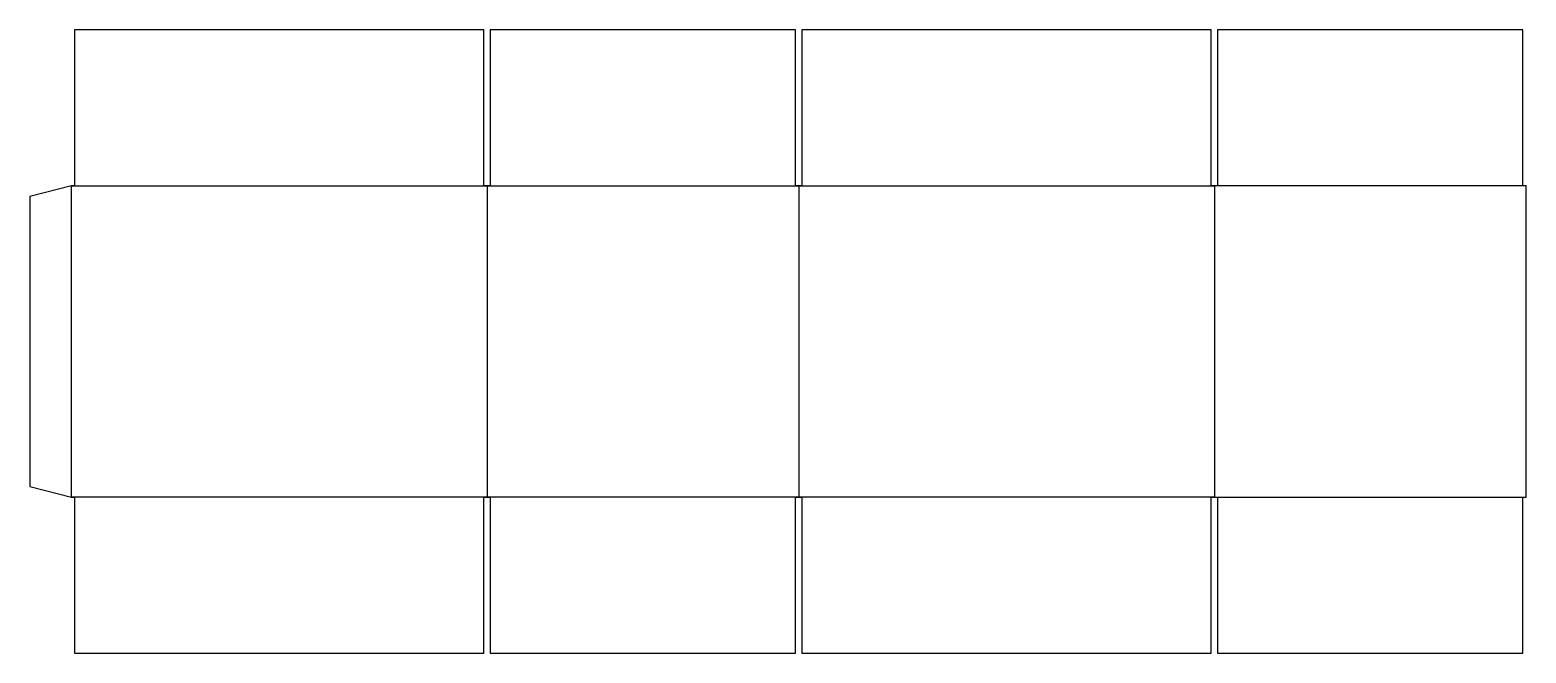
# Model space of a CAD drawing. Header units: millimetres. Extents: x -40 to 1400, y -150 to 450.
import ezdxf

# ---------------------------------------------------------------- set-up
doc = ezdxf.new("R2010")
doc.units = ezdxf.units.MM
doc.layers.add('crease', color=1, linetype='CONTINUOUS')
doc.layers.add('cut', color=7, linetype='CONTINUOUS')

msp = doc.modelspace()

# ---------------------------------------------------------------- linework, layer by layer
at = {"layer": 'crease'}
for p, q in [((1400, 300), (1100, 300)), ((1100, 0), (1400, 0))]:
    msp.add_line(p, q, dxfattribs=at)
msp.add_lwpolyline([(0, 0), (0, 300), (400, 300), (400, 0)], close=True, dxfattribs=at)
for points in [[(400, 300), (700, 300), (700, 0), (400, 0)], [(700, 300), (1100, 300), (1100, 0), (700, 0)]]:
    msp.add_lwpolyline(points, dxfattribs=at)
at = {"layer": 'cut'}
msp.add_lwpolyline([(1400, 0), (1400, 300), (1397, 300), (1397, 450), (1103, 450), (1103, 300), (1100, 300), (1097, 300), (1097, 450), (703, 450), (703, 300), (700, 300), (697, 300), (697, 450), (403, 450), (403, 300), (400, 300), (397, 300), (397, 450), (3, 450), (3, 300), (0, 300), (-40, 289.5), (-40, 10.5), (0, 0), (3, 0), (3, -150), (397, -150), (397, 0), (400, 0), (403, 0), (403, -150), (697, -150), (697, 0), (700, 0), (703, 0), (703, -150), (1097, -150), (1097, 0), (1100, 0), (1103, 0), (1103, -150), (1397, -150), (1397, 0)], close=True, dxfattribs=at)

doc.saveas('drawing.dxf')
